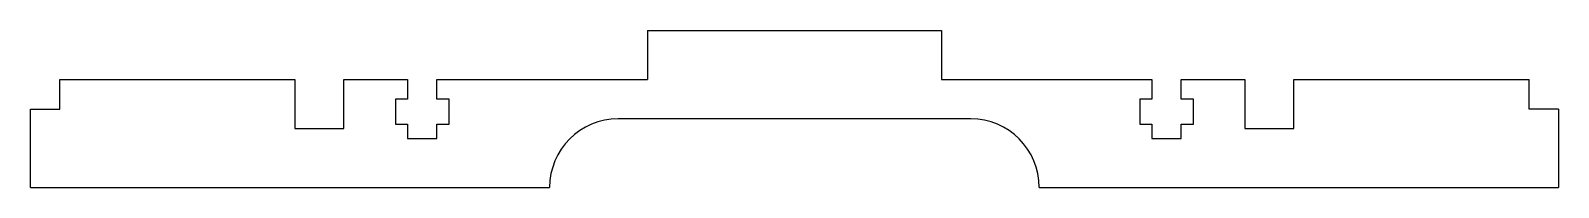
# Model space of a CAD drawing. Header units: millimetres. Extents: x 23 to 179, y 210 to 226.
import ezdxf

# ---------------------------------------------------------------- set-up
doc = ezdxf.new("R2010")
doc.units = ezdxf.units.MM

msp = doc.modelspace()

# ---------------------------------------------------------------- linework, layer by layer
at = {"color": 7, "linetype": 'Continuous', "lineweight": 25}
for p, q in [((86.32, 225.54), (86.32, 220.54)), ((86.32, 225.54), (116.32, 225.54)), ((116.32, 225.54), (116.32, 220.54)), ((26.32, 217.54), (26.32, 220.54)), ((26.32, 220.54), (50.32, 220.54)), ((50.32, 220.54), (50.32, 215.54)), ((55.32, 215.54), (55.32, 220.54)), ((55.32, 220.54), (61.82, 220.54)), ((61.82, 220.54), (61.82, 218.54)), ((64.82, 218.54), (64.82, 220.54)), ((64.82, 220.54), (86.32, 220.54)), ((116.32, 220.54), (137.82, 220.54)), ((137.82, 220.54), (137.82, 218.54)), ((140.82, 218.54), (140.82, 220.54)), ((140.82, 220.54), (147.32, 220.54)), ((147.32, 220.54), (147.32, 215.54)), ((152.32, 215.54), (152.32, 220.54)), ((152.32, 220.54), (176.32, 220.54)), ((176.32, 217.54), (176.32, 220.54)), ((61.82, 218.54), (60.57, 218.54)), ((60.57, 218.54), (60.57, 215.99)), ((66.07, 218.54), (64.82, 218.54)), ((66.07, 215.99), (66.07, 218.54)), ((137.82, 218.54), (136.57, 218.54)), ((136.57, 218.54), (136.57, 215.99)), ((142.07, 218.54), (140.82, 218.54)), ((142.07, 215.99), (142.07, 218.54)), ((23.32, 209.54), (23.32, 217.54)), ((23.32, 217.54), (26.32, 217.54)), ((179.32, 217.54), (176.32, 217.54)), ((179.32, 217.54), (179.32, 209.54)), ((50.32, 215.54), (55.32, 215.54)), ((60.57, 215.99), (61.82, 215.99)), ((61.82, 215.99), (61.82, 214.54)), ((64.82, 214.54), (64.82, 215.99)), ((64.82, 215.99), (66.07, 215.99)), ((119.32, 216.54), (83.32, 216.54)), ((136.57, 215.99), (137.82, 215.99)), ((137.82, 215.99), (137.82, 214.54)), ((140.82, 214.54), (140.82, 215.99)), ((140.82, 215.99), (142.07, 215.99)), ((147.32, 215.54), (152.32, 215.54)), ((61.82, 214.54), (64.82, 214.54)), ((137.82, 214.54), (140.82, 214.54)), ((23.32, 209.54), (76.32, 209.54)), ((126.32, 209.54), (179.32, 209.54))]:
    msp.add_line(p, q, dxfattribs=at)
for centre, start, end in [((83.32, 209.54), 90, 180), ((119.32, 209.54), 0, 90)]:
    msp.add_arc(centre, 7, start, end, dxfattribs=at)

doc.saveas('drawing.dxf')
